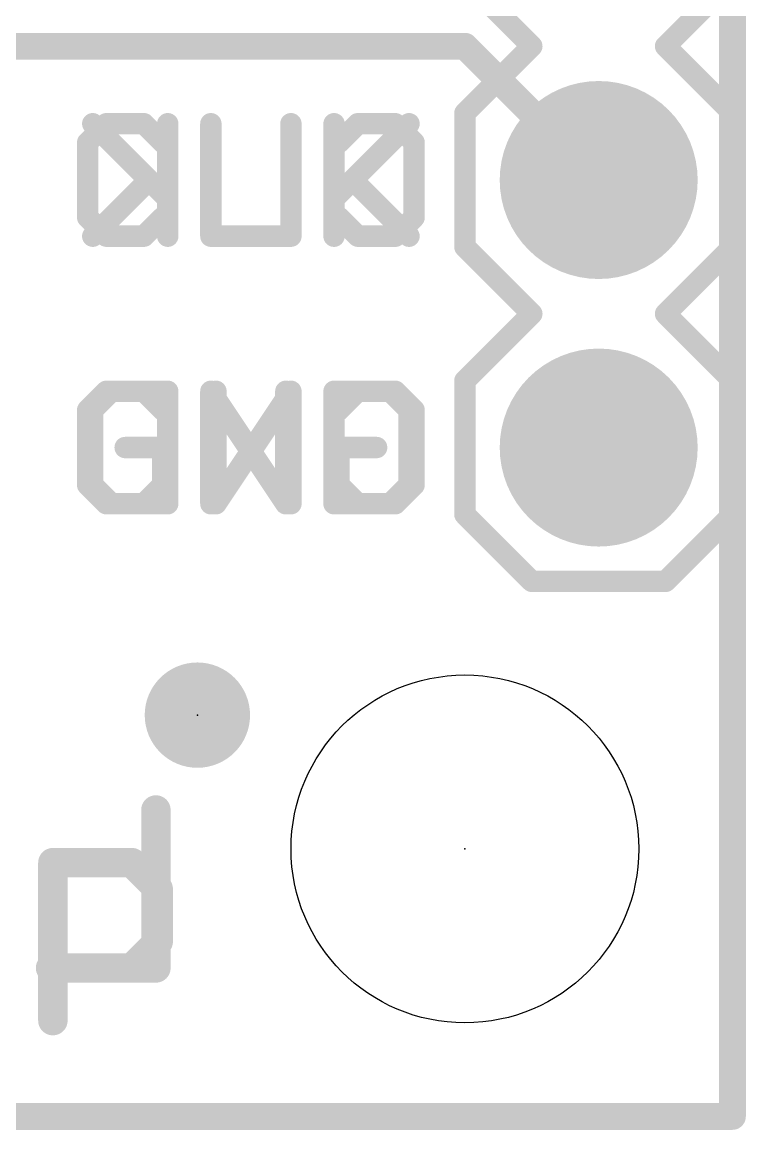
# Model space of a CAD drawing. Extents: x -25 to 82, y -23 to 23.
# Drawn here: x 23.74 to 30.61, y -0.13 to 10.39 of the extents above; entities that cross this region are included whole.
import ezdxf

# ---------------------------------------------------------------- set-up
doc = ezdxf.new("R2010")
doc.units = 0
for name, color, linetype in [('1', 12, 'CONTINUOUS'), ('16', 132, 'CONTINUOUS'), ('17', 110, 'CONTINUOUS'), ('20', 53, 'CONTINUOUS'), ('21', 41, 'CONTINUOUS'), ('22', 40, 'CONTINUOUS'), ('23', 53, 'CONTINUOUS'), ('51', 53, 'CONTINUOUS')]:
    doc.layers.add(name, color=color, linetype=linetype)

# ---------------------------------------------------------------- blocks, each defined once
blk = doc.blocks.new('PIE')
at = {"const_width": 0.5}
blk.add_lwpolyline([(0, -0.25, 1), (0, 0.25, 1), (0, -0.25)], format="xyb", dxfattribs=at)
blk = doc.blocks.new('RECT')
blk.add_solid([(-0.5, -0.5), (0.5, -0.5), (-0.5, 0.5), (0.5, 0.5)])
blk = doc.blocks.new('ROUNDP')
at = {"const_width": 0.5}
blk.add_lwpolyline([(0, -0.25, 1), (0, 0.25, 1), (0, -0.25)], format="xyb", dxfattribs=at)

msp = doc.modelspace()

# ---------------------------------------------------------------- linework, layer by layer
at = {"layer": '1', "const_width": 0.254}
for points in [[(30.48, 0), (30.48, 22.86)], [(20.32, 10.16), (27.94, 10.16)], [(27.94, 10.16), (29.21, 8.89)], [(0, 0), (30.48, 0)]]:
    msp.add_lwpolyline(points, dxfattribs=at)
at = {"layer": '1', "const_width": 0.127}
for points in [[(27.9849, 10.2049, 1), (27.8951, 10.1151)], [(27.94, 10.0965, 1), (27.94, 10.2235)], [(29.1651, 8.8451, 1), (29.2549, 8.9349)], [(30.48, -0.0635, 1), (30.48, 0.0635)], [(30.4165, 0, 1), (30.5435, 0)]]:
    msp.add_lwpolyline(points, format="xyb", dxfattribs=at)
at = {"layer": '16', "const_width": 0.254}
for points in [[(30.48, 0), (30.48, 22.86)], [(0, 0), (30.48, 0)]]:
    msp.add_lwpolyline(points, dxfattribs=at)
at = {"layer": '16', "const_width": 0.127}
for points in [[(30.48, -0.0635, 1), (30.48, 0.0635)], [(30.4165, 0, 1), (30.5435, 0)]]:
    msp.add_lwpolyline(points, format="xyb", dxfattribs=at)
at = {"layer": '20', "const_width": 0.2032}
for points in [[(30.48, 22.86), (30.48, 0)], [(30.48, 0), (0, 0)]]:
    msp.add_lwpolyline(points, dxfattribs=at)
at = {"layer": '20', "const_width": 0.1016}
for points in [[(30.4292, 0, 1), (30.5308, 0)], [(30.48, -0.0508, 1), (30.48, 0.0508)]]:
    msp.add_lwpolyline(points, format="xyb", dxfattribs=at)
at = {"layer": '20'}
msp.add_circle((27.94, 2.54), 1.651, dxfattribs=at)
at = {"layer": '21'}
for points, const_width in [([(28.575, 10.16), (27.94, 10.795)], 0.2032), ([(30.48, 10.795), (29.845, 10.16)], 0.2032), ([(28.575, 10.16), (27.94, 9.525)], 0.2032), ([(30.48, 9.525), (29.845, 10.16)], 0.2032), ([(27.94, 8.255), (27.94, 9.525)], 0.2032), ([(30.48, 9.525), (30.48, 8.255)], 0.2032), ([(24.5366, 9.4243), (24.3586, 9.2464)], 0.2032), ([(24.8925, 9.4243), (24.5366, 9.4243)], 0.2032), ([(25.0704, 9.2464), (24.8925, 9.4243)], 0.2032), ([(25.528, 9.4243), (25.528, 8.3566)], 0.2032), ([(26.6974, 9.4243), (26.6974, 8.3566)], 0.2032), ([(26.6974, 8.7125), (27.4092, 9.4243)], 0.2032), ([(24.3586, 9.2464), (24.3586, 8.5346)], 0.2032), ([(26.8753, 8.8905), (27.4092, 8.3566)], 0.2032), ([(24.3586, 8.5346), (24.5366, 8.3566)], 0.2032), ([(24.8925, 8.3566), (25.0704, 8.5346)], 0.2032), ([(24.5366, 8.3566), (24.8925, 8.3566)], 0.2032), ([(25.528, 8.3566), (26.2398, 8.3566)], 0.2032), ([(28.575, 7.62), (27.94, 8.255)], 0.2032), ([(30.48, 8.255), (29.845, 7.62)], 0.2032), ([(27.94, 6.985), (28.575, 7.62)], 0.2032), ([(29.845, 7.62), (30.48, 6.985)], 0.2032), ([(27.94, 5.715), (27.94, 6.985)], 0.2032), ([(30.48, 6.985), (30.48, 5.715)], 0.2032), ([(24.5366, 6.8843), (24.3586, 6.7064)], 0.2032), ([(24.8925, 6.8843), (24.5366, 6.8843)], 0.2032), ([(25.0704, 6.7064), (24.8925, 6.8843)], 0.2032), ([(25.528, 5.8166), (25.528, 6.8843)], 0.2032), ([(25.528, 6.8843), (26.2398, 5.8166)], 0.2032), ([(26.2398, 5.8166), (26.2398, 6.8843)], 0.2032), ([(26.6974, 6.8843), (26.6974, 5.8166)], 0.2032), ([(27.2313, 6.8843), (26.6974, 6.8843)], 0.2032), ([(27.4092, 6.7064), (27.2313, 6.8843)], 0.2032), ([(24.3586, 6.7064), (24.3586, 5.9946)], 0.2032), ([(27.4092, 5.9946), (27.4092, 6.7064)], 0.2032), ([(25.0704, 6.3505), (24.7145, 6.3505)], 0.2032), ([(25.0704, 5.9946), (25.0704, 6.3505)], 0.2032), ([(24.3586, 5.9946), (24.5366, 5.8166)], 0.2032), ([(24.8925, 5.8166), (25.0704, 5.9946)], 0.2032), ([(27.2313, 5.8166), (27.4092, 5.9946)], 0.2032), ([(24.5366, 5.8166), (24.8925, 5.8166)], 0.2032), ([(26.6974, 5.8166), (27.2313, 5.8166)], 0.2032), ([(28.575, 5.08), (27.94, 5.715)], 0.2032), ([(30.48, 5.715), (29.845, 5.08)], 0.2032), ([(29.845, 5.08), (28.575, 5.08)], 0.2032), ([(24.0281, 0.9097), (24.0281, 2.4096)], 0.2794), ([(24.0281, 2.4096), (24.7781, 2.4096)], 0.2794), ([(24.7781, 2.4096), (25.0281, 2.1596)], 0.2794), ([(25.0281, 2.1596), (25.0281, 1.6597)], 0.2794), ([(25.0281, 1.6597), (24.7781, 1.4097)], 0.2794), ([(24.7781, 1.4097), (24.0281, 1.4097)], 0.2794)]:
    msp.add_lwpolyline(points, dxfattribs=dict(at, const_width=const_width))
for points, const_width in [([(28.6109, 10.1241, 1), (28.5391, 10.1959)], 0.1016), ([(28.5391, 10.1241, 1), (28.6109, 10.1959)], 0.1016), ([(29.8809, 10.1959, 1), (29.8091, 10.1241)], 0.1016), ([(29.8091, 10.1959, 1), (29.8809, 10.1241)], 0.1016), ([(27.9908, 9.525, 1), (27.8892, 9.525)], 0.1016), ([(27.9041, 9.5609, 1), (27.9759, 9.4891)], 0.1016), ([(30.5308, 9.525, 1), (30.4292, 9.525)], 0.1016), ([(30.4441, 9.4891, 1), (30.5159, 9.5609)], 0.1016), ([(24.5366, 9.4751, 1), (24.5366, 9.3735)], 0.1016), ([(24.5725, 9.3884, 1), (24.5006, 9.4602)], 0.1016), ([(24.9284, 9.4602, 1), (24.8565, 9.3884)], 0.1016), ([(24.8925, 9.3735, 1), (24.8925, 9.4751)], 0.1016), ([(25.5788, 9.4243, 1), (25.4772, 9.4243)], 0.1016), ([(26.7482, 9.4243, 1), (26.6466, 9.4243)], 0.1016), ([(27.4451, 9.3884, 1), (27.3733, 9.4602)], 0.1016), ([(24.4094, 9.2464, 1), (24.3078, 9.2464)], 0.1016), ([(24.3227, 9.2823, 1), (24.3945, 9.2104)], 0.1016), ([(25.0345, 9.2104, 1), (25.1063, 9.2823)], 0.1016), ([(26.9113, 8.9264, 1), (26.8394, 8.8545)], 0.1016), ([(26.6615, 8.7484, 1), (26.7333, 8.6766)], 0.1016), ([(24.3945, 8.5705, 1), (24.3227, 8.4986)], 0.1016), ([(25.1063, 8.4986, 1), (25.0345, 8.5705)], 0.1016), ([(24.3078, 8.5346, 1), (24.4094, 8.5346)], 0.1016), ([(24.5366, 8.4074, 1), (24.5366, 8.3058)], 0.1016), ([(24.5006, 8.3207, 1), (24.5725, 8.3925)], 0.1016), ([(24.8565, 8.3925, 1), (24.9284, 8.3207)], 0.1016), ([(24.8925, 8.3058, 1), (24.8925, 8.4074)], 0.1016), ([(25.528, 8.4074, 1), (25.528, 8.3058)], 0.1016), ([(26.2398, 8.3058, 1), (26.2398, 8.4074)], 0.1016), ([(27.3733, 8.3207, 1), (27.4451, 8.3925)], 0.1016), ([(25.4772, 8.3566, 1), (25.5788, 8.3566)], 0.1016), ([(26.6466, 8.3566, 1), (26.7482, 8.3566)], 0.1016), ([(27.9759, 8.2909, 1), (27.9041, 8.2191)], 0.1016), ([(30.5159, 8.2191, 1), (30.4441, 8.2909)], 0.1016), ([(27.8892, 8.255, 1), (27.9908, 8.255)], 0.1016), ([(30.4292, 8.255, 1), (30.5308, 8.255)], 0.1016), ([(28.6109, 7.5841, 1), (28.5391, 7.6559)], 0.1016), ([(28.5391, 7.5841, 1), (28.6109, 7.6559)], 0.1016), ([(29.8809, 7.6559, 1), (29.8091, 7.5841)], 0.1016), ([(29.8091, 7.6559, 1), (29.8809, 7.5841)], 0.1016), ([(27.9908, 6.985, 1), (27.8892, 6.985)], 0.1016), ([(27.9041, 7.0209, 1), (27.9759, 6.9491)], 0.1016), ([(30.5308, 6.985, 1), (30.4292, 6.985)], 0.1016), ([(30.4441, 6.9491, 1), (30.5159, 7.0209)], 0.1016), ([(24.5366, 6.9351, 1), (24.5366, 6.8335)], 0.1016), ([(24.5725, 6.8484, 1), (24.5006, 6.9202)], 0.1016), ([(24.9284, 6.9202, 1), (24.8565, 6.8484)], 0.1016), ([(24.8925, 6.8335, 1), (24.8925, 6.9351)], 0.1016), ([(25.5788, 6.8843, 1), (25.4772, 6.8843)], 0.1016), ([(25.5703, 6.9125, 1), (25.4857, 6.8561)], 0.1016), ([(26.2906, 6.8843, 1), (26.189, 6.8843)], 0.1016), ([(26.7482, 6.8843, 1), (26.6466, 6.8843)], 0.1016), ([(26.6974, 6.9351, 1), (26.6974, 6.8335)], 0.1016), ([(27.2672, 6.9202, 1), (27.1953, 6.8484)], 0.1016), ([(27.2313, 6.8335, 1), (27.2313, 6.9351)], 0.1016), ([(24.4094, 6.7064, 1), (24.3078, 6.7064)], 0.1016), ([(24.3227, 6.7423, 1), (24.3945, 6.6704)], 0.1016), ([(25.0345, 6.6704, 1), (25.1063, 6.7423)], 0.1016), ([(27.46, 6.7064, 1), (27.3584, 6.7064)], 0.1016), ([(27.3733, 6.6704, 1), (27.4451, 6.7423)], 0.1016), ([(24.7145, 6.4013, 1), (24.7145, 6.2997)], 0.1016), ([(25.1212, 6.3505, 1), (25.0196, 6.3505)], 0.1016), ([(25.0704, 6.2997, 1), (25.0704, 6.4013)], 0.1016), ([(24.3945, 6.0305, 1), (24.3227, 5.9586)], 0.1016), ([(24.3078, 5.9946, 1), (24.4094, 5.9946)], 0.1016), ([(25.0196, 5.9946, 1), (25.1212, 5.9946)], 0.1016), ([(25.1063, 5.9586, 1), (25.0345, 6.0305)], 0.1016), ([(27.3584, 5.9946, 1), (27.46, 5.9946)], 0.1016), ([(27.4451, 5.9586, 1), (27.3733, 6.0305)], 0.1016), ([(24.5366, 5.8674, 1), (24.5366, 5.7658)], 0.1016), ([(24.5006, 5.7807, 1), (24.5725, 5.8525)], 0.1016), ([(24.8565, 5.8525, 1), (24.9284, 5.7807)], 0.1016), ([(24.8925, 5.7658, 1), (24.8925, 5.8674)], 0.1016), ([(26.1975, 5.7884, 1), (26.2821, 5.8448)], 0.1016), ([(26.6974, 5.8674, 1), (26.6974, 5.7658)], 0.1016), ([(27.1953, 5.8525, 1), (27.2672, 5.7807)], 0.1016), ([(27.2313, 5.7658, 1), (27.2313, 5.8674)], 0.1016), ([(25.4772, 5.8166, 1), (25.5788, 5.8166)], 0.1016), ([(26.189, 5.8166, 1), (26.2906, 5.8166)], 0.1016), ([(26.6466, 5.8166, 1), (26.7482, 5.8166)], 0.1016), ([(27.9759, 5.7509, 1), (27.9041, 5.6791)], 0.1016), ([(30.5159, 5.6791, 1), (30.4441, 5.7509)], 0.1016), ([(27.8892, 5.715, 1), (27.9908, 5.715)], 0.1016), ([(30.4292, 5.715, 1), (30.5308, 5.715)], 0.1016), ([(28.575, 5.1308, 1), (28.575, 5.0292)], 0.1016), ([(28.5391, 5.0441, 1), (28.6109, 5.1159)], 0.1016), ([(29.8091, 5.1159, 1), (29.8809, 5.0441)], 0.1016), ([(29.845, 5.0292, 1), (29.845, 5.1308)], 0.1016), ([(24.0281, 2.4795, 1), (24.0281, 2.3398)], 0.1397), ([(24.098, 2.4096, 1), (23.9583, 2.4096)], 0.1397), ([(24.8275, 2.459, 1), (24.7287, 2.3602)], 0.1397), ([(24.7781, 2.3398, 1), (24.7781, 2.4795)], 0.1397), ([(25.0979, 2.1596, 1), (24.9582, 2.1596)], 0.1397), ([(24.9787, 2.1102, 1), (25.0774, 2.209)], 0.1397), ([(25.0774, 1.6103, 1), (24.9787, 1.7091)], 0.1397), ([(24.9582, 1.6597, 1), (25.0979, 1.6597)], 0.1397), ([(24.0281, 1.4796, 1), (24.0281, 1.3399)], 0.1397), ([(24.7287, 1.4591, 1), (24.8275, 1.3603)], 0.1397), ([(24.7781, 1.3399, 1), (24.7781, 1.4796)], 0.1397), ([(23.9583, 0.9097, 1), (24.098, 0.9097)], 0.1397)]:
    msp.add_lwpolyline(points, format="xyb", dxfattribs=dict(at, const_width=const_width))
at = {"layer": '22'}
for points, const_width in [([(25.1186, 8.7125), (24.4068, 9.4243)], 0.2032), ([(25.1186, 9.4243), (25.1186, 8.3566)], 0.2032), ([(26.288, 9.4243), (26.288, 8.3566)], 0.2032), ([(26.7456, 9.2464), (26.9235, 9.4243)], 0.2032), ([(26.9235, 9.4243), (27.2795, 9.4243)], 0.2032), ([(27.2795, 9.4243), (27.4574, 9.2464)], 0.2032), ([(27.4574, 9.2464), (27.4574, 8.5346)], 0.2032), ([(24.9407, 8.8905), (24.4068, 8.3566)], 0.2032), ([(26.9235, 8.3566), (26.7456, 8.5346)], 0.2032), ([(27.4574, 8.5346), (27.2795, 8.3566)], 0.2032), ([(26.288, 8.3566), (25.5762, 8.3566)], 0.2032), ([(27.2795, 8.3566), (26.9235, 8.3566)], 0.2032), ([(24.4068, 6.7064), (24.5847, 6.8843)], 0.2032), ([(24.5847, 6.8843), (25.1186, 6.8843)], 0.2032), ([(25.1186, 6.8843), (25.1186, 5.8166)], 0.2032), ([(26.288, 6.8843), (25.5762, 5.8166)], 0.2032), ([(25.5762, 5.8166), (25.5762, 6.8843)], 0.2032), ([(26.288, 5.8166), (26.288, 6.8843)], 0.2032), ([(26.7456, 6.7064), (26.9235, 6.8843)], 0.2032), ([(26.9235, 6.8843), (27.2795, 6.8843)], 0.2032), ([(27.2795, 6.8843), (27.4574, 6.7064)], 0.2032), ([(24.4068, 5.9946), (24.4068, 6.7064)], 0.2032), ([(27.4574, 6.7064), (27.4574, 5.9946)], 0.2032), ([(26.7456, 5.9946), (26.7456, 6.3505)], 0.2032), ([(26.7456, 6.3505), (27.1015, 6.3505)], 0.2032), ([(24.5847, 5.8166), (24.4068, 5.9946)], 0.2032), ([(26.9235, 5.8166), (26.7456, 5.9946)], 0.2032), ([(27.4574, 5.9946), (27.2795, 5.8166)], 0.2032), ([(25.1186, 5.8166), (24.5847, 5.8166)], 0.2032), ([(27.2795, 5.8166), (26.9235, 5.8166)], 0.2032), ([(25.0063, 2.9096), (25.0063, 1.4097)], 0.2794), ([(25.0063, 1.4097), (24.0064, 1.4097)], 0.2794)]:
    msp.add_lwpolyline(points, dxfattribs=dict(at, const_width=const_width))
for points, const_width in [([(24.4427, 9.4602, 1), (24.3709, 9.3884)], 0.1016), ([(25.1694, 9.4243, 1), (25.0678, 9.4243)], 0.1016), ([(26.3388, 9.4243, 1), (26.2372, 9.4243)], 0.1016), ([(26.9235, 9.4751, 1), (26.9235, 9.3735)], 0.1016), ([(26.9595, 9.3884, 1), (26.8876, 9.4602)], 0.1016), ([(27.3154, 9.4602, 1), (27.2435, 9.3884)], 0.1016), ([(27.2795, 9.3735, 1), (27.2795, 9.4751)], 0.1016), ([(26.7097, 9.2823, 1), (26.7815, 9.2104)], 0.1016), ([(27.5082, 9.2464, 1), (27.4066, 9.2464)], 0.1016), ([(27.4215, 9.2104, 1), (27.4933, 9.2823)], 0.1016), ([(24.9766, 8.8545, 1), (24.9047, 8.9264)], 0.1016), ([(25.0827, 8.6766, 1), (25.1545, 8.7484)], 0.1016), ([(26.7815, 8.5705, 1), (26.7097, 8.4986)], 0.1016), ([(27.4933, 8.4986, 1), (27.4215, 8.5705)], 0.1016), ([(27.4066, 8.5346, 1), (27.5082, 8.5346)], 0.1016), ([(24.3709, 8.3925, 1), (24.4427, 8.3207)], 0.1016), ([(25.5762, 8.4074, 1), (25.5762, 8.3058)], 0.1016), ([(26.288, 8.3058, 1), (26.288, 8.4074)], 0.1016), ([(26.9235, 8.4074, 1), (26.9235, 8.3058)], 0.1016), ([(26.8876, 8.3207, 1), (26.9595, 8.3925)], 0.1016), ([(27.2435, 8.3925, 1), (27.3154, 8.3207)], 0.1016), ([(27.2795, 8.3058, 1), (27.2795, 8.4074)], 0.1016), ([(25.0678, 8.3566, 1), (25.1694, 8.3566)], 0.1016), ([(26.2372, 8.3566, 1), (26.3388, 8.3566)], 0.1016), ([(24.5847, 6.9351, 1), (24.5847, 6.8335)], 0.1016), ([(24.6207, 6.8484, 1), (24.5488, 6.9202)], 0.1016), ([(25.1694, 6.8843, 1), (25.0678, 6.8843)], 0.1016), ([(25.1186, 6.8335, 1), (25.1186, 6.9351)], 0.1016), ([(25.627, 6.8843, 1), (25.5254, 6.8843)], 0.1016), ([(26.3388, 6.8843, 1), (26.2372, 6.8843)], 0.1016), ([(26.3303, 6.8561, 1), (26.2457, 6.9125)], 0.1016), ([(26.9235, 6.9351, 1), (26.9235, 6.8335)], 0.1016), ([(26.9595, 6.8484, 1), (26.8876, 6.9202)], 0.1016), ([(27.3154, 6.9202, 1), (27.2435, 6.8484)], 0.1016), ([(27.2795, 6.8335, 1), (27.2795, 6.9351)], 0.1016), ([(24.4576, 6.7064, 1), (24.356, 6.7064)], 0.1016), ([(24.3709, 6.7423, 1), (24.4427, 6.6704)], 0.1016), ([(26.7097, 6.7423, 1), (26.7815, 6.6704)], 0.1016), ([(27.5082, 6.7064, 1), (27.4066, 6.7064)], 0.1016), ([(27.4215, 6.6704, 1), (27.4933, 6.7423)], 0.1016), ([(26.7964, 6.3505, 1), (26.6948, 6.3505)], 0.1016), ([(26.7456, 6.4013, 1), (26.7456, 6.2997)], 0.1016), ([(27.1015, 6.2997, 1), (27.1015, 6.4013)], 0.1016), ([(24.4427, 6.0305, 1), (24.3709, 5.9586)], 0.1016), ([(24.356, 5.9946, 1), (24.4576, 5.9946)], 0.1016), ([(26.7815, 6.0305, 1), (26.7097, 5.9586)], 0.1016), ([(26.6948, 5.9946, 1), (26.7964, 5.9946)], 0.1016), ([(27.4066, 5.9946, 1), (27.5082, 5.9946)], 0.1016), ([(27.4933, 5.9586, 1), (27.4215, 6.0305)], 0.1016), ([(24.5847, 5.8674, 1), (24.5847, 5.7658)], 0.1016), ([(24.5488, 5.7807, 1), (24.6207, 5.8525)], 0.1016), ([(25.1186, 5.7658, 1), (25.1186, 5.8674)], 0.1016), ([(25.5339, 5.8448, 1), (25.6185, 5.7884)], 0.1016), ([(26.9235, 5.8674, 1), (26.9235, 5.7658)], 0.1016), ([(26.8876, 5.7807, 1), (26.9595, 5.8525)], 0.1016), ([(27.2435, 5.8525, 1), (27.3154, 5.7807)], 0.1016), ([(27.2795, 5.7658, 1), (27.2795, 5.8674)], 0.1016), ([(25.0678, 5.8166, 1), (25.1694, 5.8166)], 0.1016), ([(25.5254, 5.8166, 1), (25.627, 5.8166)], 0.1016), ([(26.2372, 5.8166, 1), (26.3388, 5.8166)], 0.1016), ([(25.0761, 2.9096, 1), (24.9365, 2.9096)], 0.1397), ([(24.0064, 1.4796, 1), (24.0064, 1.3399)], 0.1397), ([(24.9365, 1.4097, 1), (25.0761, 1.4097)], 0.1397), ([(25.0063, 1.3399, 1), (25.0063, 1.4796)], 0.1397)]:
    msp.add_lwpolyline(points, format="xyb", dxfattribs=dict(at, const_width=const_width))
at = {"layer": '23'}
for p in [(25.4, 3.81), (27.94, 2.54)]:
    msp.add_point(p, dxfattribs=at)

# ---------------------------------------------------------------- block references
at = {"layer": '1'}
msp.add_blockref('PIE', (25.4, 3.81), dxfattribs=at)
at = {"layer": '17', "xscale": 1.8796, "yscale": 1.8796}
for p in [(29.21, 8.89), (29.21, 8.89), (29.21, 6.35), (29.21, 6.35)]:
    msp.add_blockref('ROUNDP', p, dxfattribs=at)
at = {"layer": '51', "xscale": 0.508, "yscale": 0.508, "rotation": 270}
for p in [(29.21, 8.89), (29.21, 6.35)]:
    msp.add_blockref('RECT', p, dxfattribs=at)

doc.saveas('drawing.dxf')
